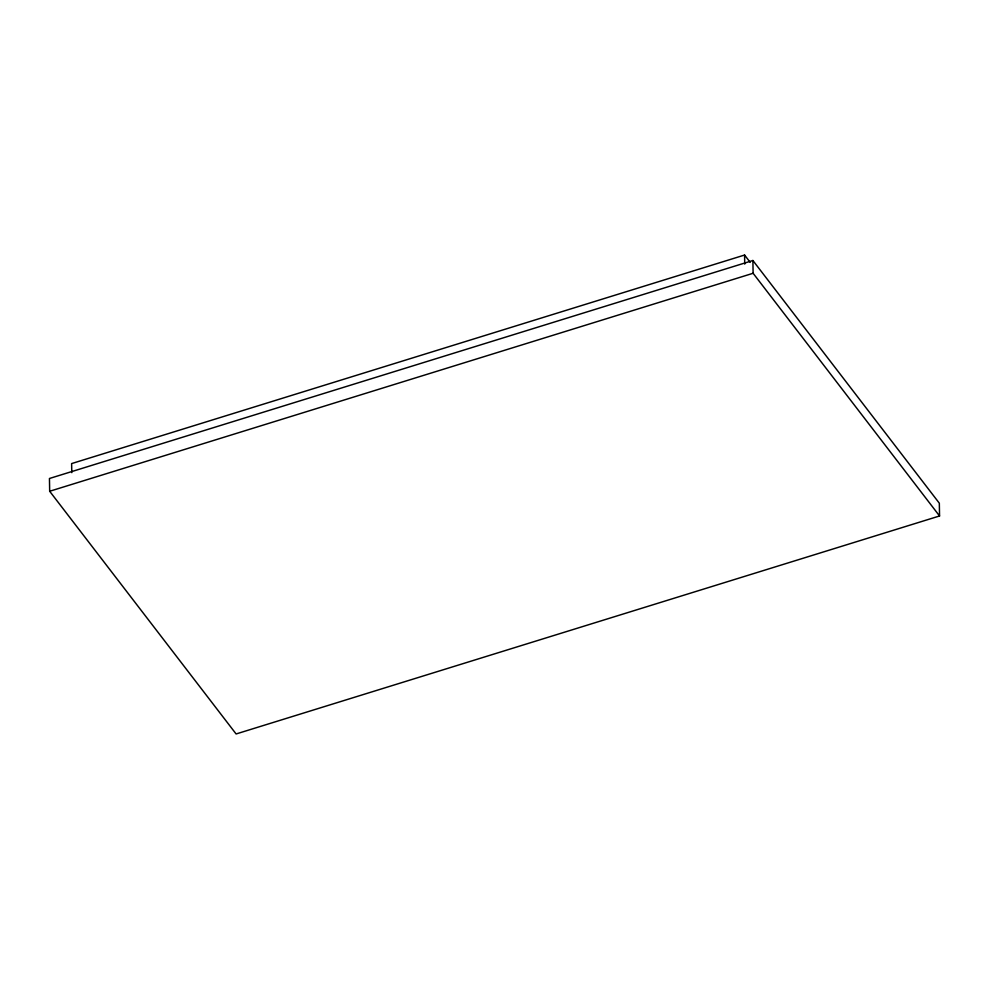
<?xml version="1.0" encoding="UTF-8"?>
<svg xmlns="http://www.w3.org/2000/svg" width="989" height="989" viewBox="0 0 989 989"><rect width="100%" height="100%" fill="white"/><g stroke="black" fill="none" stroke-linecap="round" stroke-linejoin="round"><path stroke-width="1.48" d="M750.206 262.357L744.581 255.038L71.628 463.581L71.789 472.655M752.889 260.503L49.45 478.491L49.673 491.261L236.111 733.962L939.55 515.974L939.327 503.203L752.889 260.503L753.111 273.273L939.55 515.974M49.673 491.261L753.111 273.273M744.581 255.038L744.742 264.112"/></g></svg>
